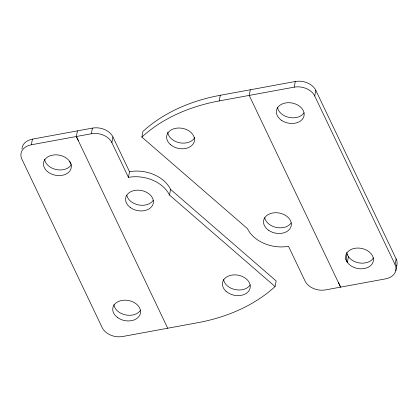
<?xml version="1.0" encoding="UTF-8"?>
<svg xmlns="http://www.w3.org/2000/svg" width="418" height="418" viewBox="0 0 418 418"><rect width="100%" height="100%" fill="white"/><g stroke="black" fill="none" stroke-linecap="round" stroke-linejoin="round"><path stroke-width="0.63" d="M250.293 89.771L249.217 95.435L340.576 287.135L338.408 282.39M31.345 144.785L32.432 139.137L92.425 128.112A16.119 11.73 10.9 0 1 112.944 136.947L129.523 171.72L128.43 177.368A32.238 23.46 10.9 0 1 169.478 195.039L275.06 286.57A169.865 123.623 10.9 0 1 197.704 322.712L122.714 336.5A16.119 11.73 10.9 0 1 102.191 327.665L21.872 159.133A16.119 11.73 10.9 0 1 31.345 144.785L91.338 133.755A16.119 11.73 10.9 0 1 111.857 142.59L128.43 177.368M167.696 328.214L76.337 136.514L77.424 130.865M91.338 133.755L92.425 128.112M111.857 142.59L112.944 136.947M396.128 258.867L395.041 264.51A16.119 11.73 10.9 0 1 385.568 278.863L325.575 289.888A16.119 11.73 10.9 0 1 305.056 281.053L288.477 246.28A32.238 23.46 10.9 0 1 247.435 228.609L141.854 137.073L142.94 131.43A169.865 123.623 10.9 0 1 220.296 95.288L295.286 81.5A16.119 11.73 10.9 0 1 315.809 90.335L396.128 258.867A16.119 11.73 10.9 0 1 396.583 266.015M169.478 195.039L170.565 189.391A32.238 23.46 10.9 0 0 129.523 171.72M141.854 137.073A169.865 123.623 10.9 0 1 219.21 100.931L220.296 95.288M219.21 100.931L294.199 87.148L295.286 81.5M275.06 286.57L276.146 280.927L170.565 189.391M395.041 264.51L314.723 95.983L315.809 90.335M347.081 254.076L348.413 256.704L347.327 262.347A14.055 10.231 10.9 0 0 362.887 268.743L366.272 268.058A14.055 10.231 10.9 0 0 372.255 255.372A14.055 10.231 10.9 0 0 354.992 248.276A14.055 10.231 10.9 0 0 345.994 259.724L347.327 262.347L345.979 259.641L347.081 254.076A14.055 10.231 10.9 0 1 346.721 252.446M395.794 270.676L396.881 265.033M70.919 163.924L69.587 161.296A14.055 10.231 10.9 0 0 54.026 154.9L50.641 155.585A14.055 10.231 10.9 0 0 44.658 168.271A14.055 10.231 10.9 0 0 61.921 175.372A14.055 10.231 10.9 0 0 70.919 163.924L69.587 161.296M76.337 136.514L78.37 140.594M250.189 284.904A14.06 10.231 10.9 0 1 235.292 289.611A14.06 10.231 10.9 0 1 223.573 279.485M153.223 200.353A14.055 10.231 10.9 0 1 138.562 204.935A14.055 10.231 10.9 0 1 126.774 195.154M140.401 310.36A14.055 10.231 10.9 0 1 125.379 314.869A14.055 10.231 10.9 0 1 113.868 304.618M71.4 164.582A14.055 10.231 10.9 0 1 56.414 169.583A14.055 10.231 10.9 0 1 44.595 159.227M21.987 148.845A16.119 11.73 10.9 0 1 32.432 139.137M291.174 222.898A14.055 10.231 10.9 0 1 276.507 227.481A14.055 10.231 10.9 0 1 264.725 217.694M194.689 137.574A14.06 10.231 10.9 0 1 179.515 142.757A14.06 10.231 10.9 0 1 167.733 132.083M303.99 112.891A14.055 10.231 10.9 0 1 288.974 117.401A14.055 10.231 10.9 0 1 277.458 107.149M294.199 87.148A16.119 11.73 10.9 0 1 314.723 95.983M373.53 257.807A14.055 10.231 10.9 0 1 367.359 262.415L363.974 263.1A14.055 10.231 10.9 0 1 348.413 256.704M130.568 207.689A14.055 10.231 10.9 0 0 153.218 203.524A14.055 10.231 10.9 0 0 134.664 190.441A14.055 10.231 10.9 0 0 130.568 207.689M226.013 291.257A14.06 10.231 10.9 0 0 249.619 289.585A14.06 10.231 10.9 0 0 233.406 274.898A14.06 10.231 10.9 0 0 226.013 291.257M117.745 317.696A14.055 10.231 10.9 0 0 140.396 313.531A14.055 10.231 10.9 0 0 121.842 300.448A14.055 10.231 10.9 0 0 117.745 317.696M268.513 230.229A14.055 10.231 10.9 0 0 291.163 226.065A14.055 10.231 10.9 0 0 272.614 212.987A14.055 10.231 10.9 0 0 268.513 230.229M170.236 144.409A14.06 10.231 10.9 0 0 193.842 142.737A14.06 10.231 10.9 0 0 177.629 128.049A14.06 10.231 10.9 0 0 170.236 144.409M281.335 120.222A14.055 10.231 10.9 0 0 303.985 116.058A14.055 10.231 10.9 0 0 285.437 102.98A14.055 10.231 10.9 0 0 281.335 120.222"/></g></svg>
